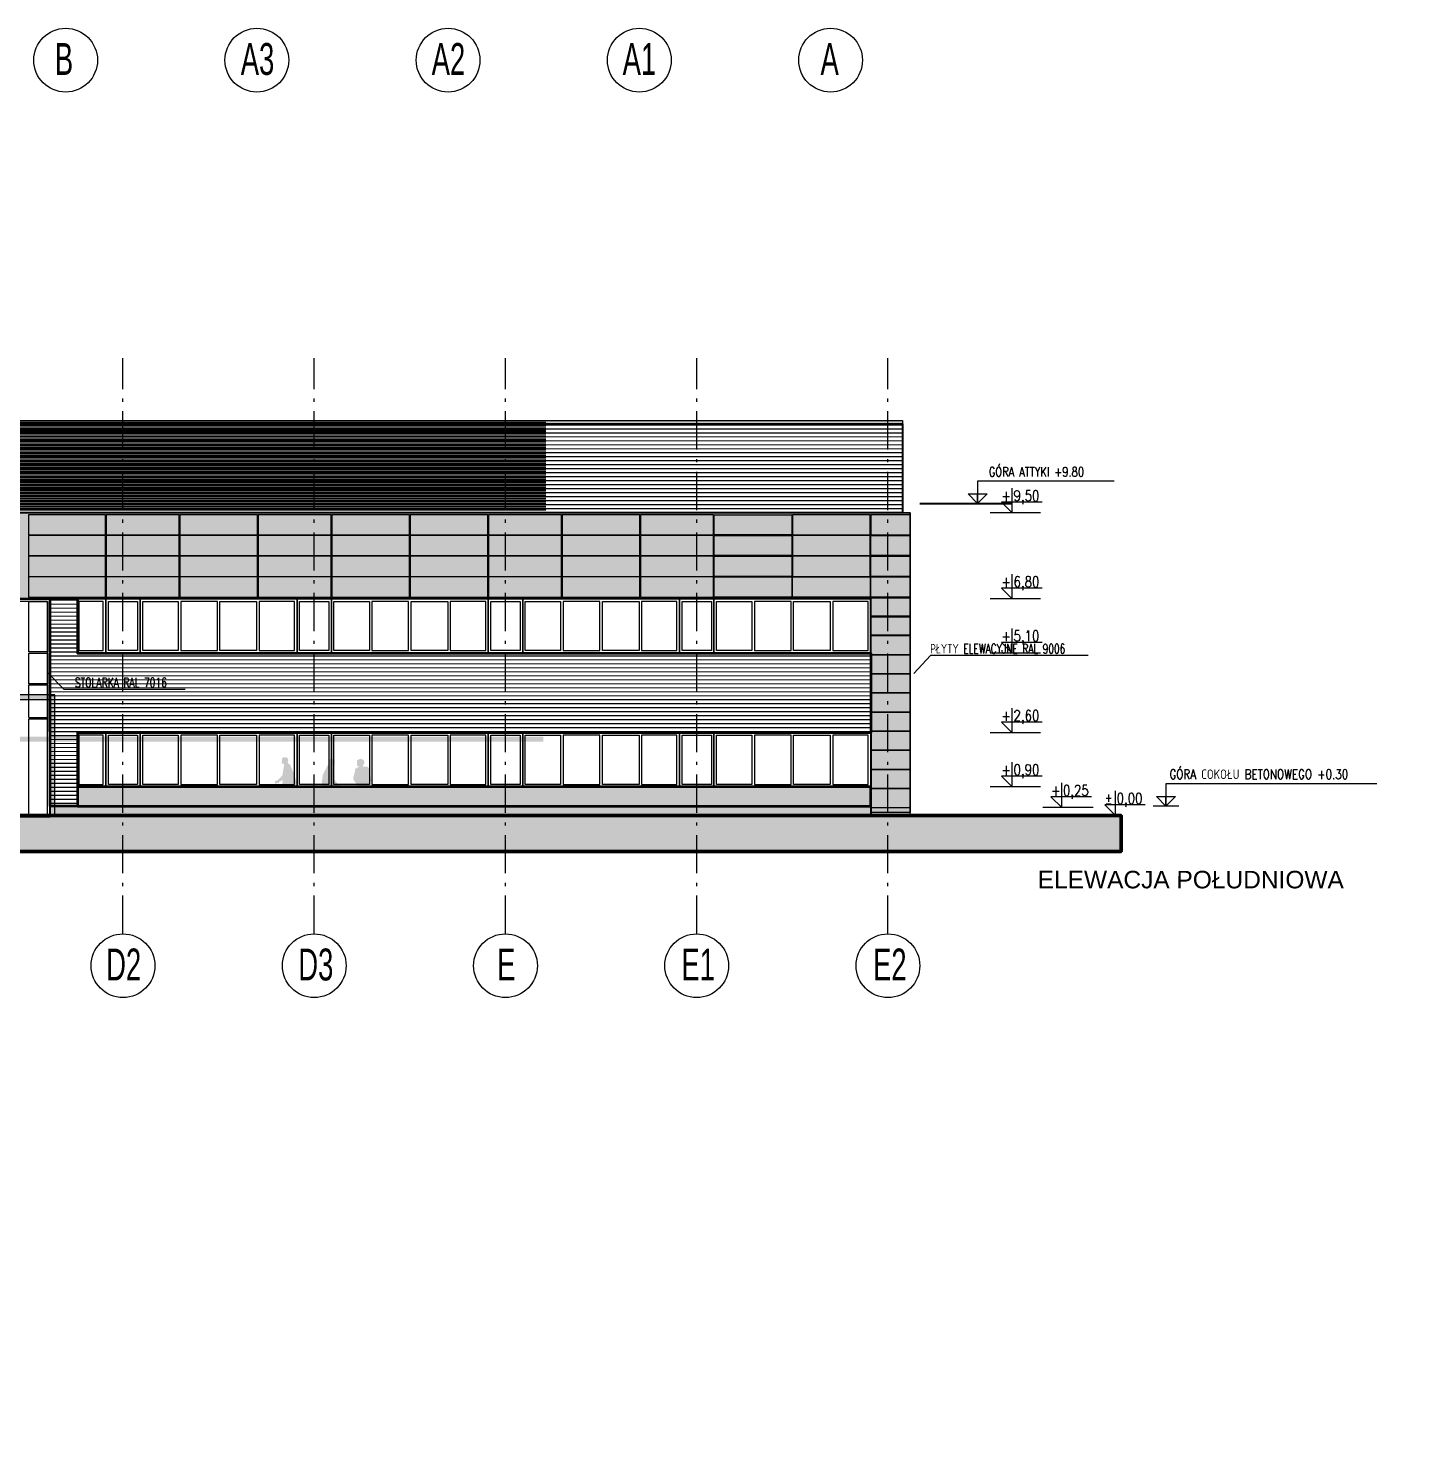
# Model space of a CAD drawing. Extents: x 6529560 to 6558080, y 5579316 to 5588131.
# Drawn here: x 6544011.82 to 6544055.31, y 5579500.99 to 5579545.44 of the extents above; entities that cross this region are included whole.
import ezdxf

# ---------------------------------------------------------------- set-up
doc = ezdxf.new("R2010")
doc.units = 0
doc.header["$MEASUREMENT"] = 0
for name, pattern in [('ACAD_ISO05W100', [33, 24, -3, 0, -3, 0, -3]), ('ACAD_ISO10W100', [18, 12, -3, 0, -3]), ('GR_SOLID', [0])]:
    doc.linetypes.add(name, pattern=pattern)
doc.layers.get('0').update_dxf_attribs({"color": 2, "linetype": 'CONTINUOUS', "lineweight": 5})
doc.layers.add('ARCH_BLACHA_7016', color=251, linetype='CONTINUOUS', lineweight=0, true_color=0x545454)
for name, color, linetype, lineweight in [('arch_drzwi i okna', 4, 'CONTINUOUS', 15), ('arch_linie widokowe', 4, 'CONTINUOUS', 13), ('arch_opisy', 20, 'CONTINUOUS', 13), ('arch_osie', 181, 'CONTINUOUS', 5), ('arch_powierzchnia', 6, 'CONTINUOUS', 35), ('arch_sciany murowane wewnetrzne', 20, 'CONTINUOUS', 25), ('arch_sciany_ocieplenie', 253, 'CONTINUOUS', 15), ('GESCHOSS_N8', 4, 'GR_SOLID', 18), ('GRAU_N0', 9, 'GR_SOLID', 13), ('RASTER_1_N9', 7, 'GR_SOLID', 18), ('STRICHART_0_N4', 4, 'GR_SOLID', 50), ('SYMBOL_N0', 7, 'GR_SOLID', 18), ('SYMBOL_N1', 7, 'GR_SOLID', 13), ('TEXT_N2', 7, 'GR_SOLID', 25)]:
    doc.layers.add(name, color=color, linetype=linetype, lineweight=lineweight)
doc.layers.add('arch_osie opisy', color=1, linetype='CONTINUOUS')
doc.layers.add('RASTER_1_N0', color=160, linetype='ACAD_ISO05W100')
doc.styles.add('ARIAL', font='arial.ttf')
doc.styles.add('GR_STANDARD', font='simplex.shx')
doc.styles.add('ROMANS', font='romans.shx', dxfattribs={"width": 0.8})
doc.styles.get("Standard").update_dxf_attribs({"font": 'arial.ttf', "width": 0.75})

# ---------------------------------------------------------------- blocks, each defined once
blk = doc.blocks.new('1')
at = {"layer": 'arch_linie widokowe', "color": 7}
for p, q in [((472466, -185503), (472466, -184729)), ((473400, -185165), (472128, -185165)), ((472466, -185503), (472128, -185165)), ((472466, -188203), (472466, -187429)), ((473400, -187865), (472128, -187865)), ((472466, -188203), (472128, -187865)), ((472466, -189903), (472466, -189129)), ((473400, -189565), (472128, -189565)), ((472466, -189903), (472128, -189565)), ((472466, -192403), (472466, -191629)), ((473400, -192065), (472128, -192065)), ((472466, -192403), (472128, -192065)), ((472466, -194103), (472466, -193329)), ((473400, -193765), (472128, -193765)), ((472466, -194103), (472128, -193765)), ((474017, -194753), (474017, -193979)), ((475702, -195003), (475702, -194229)), ((474952, -194415), (473680, -194415)), ((474017, -194753), (473680, -194415)), ((476637, -194665), (475365, -194665)), ((475702, -195003), (475365, -194665))]:
    blk.add_line(p, q, dxfattribs=at)
at = {"layer": 'arch_linie widokowe', "color": 7, "linetype": 'Continuous'}
for p, q in [((359864, -185503), (469264, -185503)), ((473353, -185503), (471776, -185503)), ((473353, -188203), (471776, -188203)), ((473353, -189903), (471776, -189903)), ((473353, -192403), (471776, -192403)), ((473353, -194103), (471776, -194103)), ((475001, -194753), (473424, -194753))]:
    blk.add_line(p, q, dxfattribs=at)
at = {"layer": 'arch_linie widokowe', "color": 7, "linetype": 'Continuous', "lineweight": 0}
for p, q in [((469264, -185503), (469264, -194903)), ((468024, -194903), (468024, -188203)), ((469264, -194903), (468024, -194903))]:
    blk.add_line(p, q, dxfattribs=at)
at = {"layer": 'arch_linie widokowe', "color": 7, "linetype": 'Continuous'}
for points in [[(444014, -185563), (441604, -185563), (441604, -186193), (444014, -186193)], [(446325, -185563), (444035, -185563), (444035, -186193), (446325, -186193)], [(448785, -185563), (446345, -185563), (446345, -186193), (448785, -186193)], [(451095, -185563), (448805, -185563), (448805, -186193), (451095, -186193)], [(453555, -185563), (451115, -185563), (451115, -186193), (453555, -186193)], [(456014, -185563), (453575, -185563), (453575, -186193), (456014, -186193)], [(458324, -185563), (456034, -185563), (456034, -186193), (458324, -186193)], [(460784, -185563), (458345, -185563), (458345, -186193), (460784, -186193)], [(463094, -185563), (460804, -185563), (460804, -186193), (463094, -186193)], [(463114, -185563), (465554, -185563), (465554, -186193), (463114, -186193)], [(465575, -186193), (468004, -186193), (468004, -185563), (465575, -185563)], [(468024, -186193), (469264, -186193), (469264, -185563), (468024, -185563)], [(444014, -186213), (441604, -186213), (441604, -186843), (444014, -186843)], [(446325, -186213), (444035, -186213), (444035, -186843), (446325, -186843)], [(448785, -186213), (446345, -186213), (446345, -186843), (448785, -186843)], [(451095, -186213), (448805, -186213), (448805, -186843), (451095, -186843)], [(453555, -186213), (451115, -186213), (451115, -186843), (453555, -186843)], [(456014, -186213), (453575, -186213), (453575, -186843), (456014, -186843)], [(458324, -186213), (456034, -186213), (456034, -186843), (458324, -186843)], [(460784, -186213), (458345, -186213), (458345, -186843), (460784, -186843)], [(463094, -186213), (460804, -186213), (460804, -186843), (463094, -186843)], [(463114, -186213), (465554, -186213), (465554, -186843), (463114, -186843)], [(465575, -186843), (468004, -186843), (468004, -186213), (465575, -186213)], [(468024, -186213), (469264, -186213), (469264, -186843), (468024, -186843)], [(444014, -186863), (441604, -186863), (441604, -187493), (444014, -187493)], [(446325, -186863), (444035, -186863), (444035, -187493), (446325, -187493)], [(448785, -186863), (446345, -186863), (446345, -187493), (448785, -187493)], [(451095, -186863), (448805, -186863), (448805, -187493), (451095, -187493)], [(453555, -186863), (451115, -186863), (451115, -187493), (453555, -187493)], [(456014, -186863), (453575, -186863), (453575, -187493), (456014, -187493)], [(458324, -186863), (456034, -186863), (456034, -187493), (458324, -187493)], [(460784, -186863), (458345, -186863), (458345, -187493), (460784, -187493)], [(463094, -186863), (460804, -186863), (460804, -187493), (463094, -187493)], [(463114, -186863), (465554, -186863), (465554, -187493), (463114, -187493)], [(465575, -187493), (468004, -187493), (468004, -186863), (465575, -186863)], [(468024, -186863), (469264, -186863), (469264, -187493), (468024, -187493)], [(444014, -187513), (441604, -187513), (441604, -188143), (444014, -188143)], [(446325, -187513), (444035, -187513), (444035, -188143), (446325, -188143)], [(448785, -187513), (446345, -187513), (446345, -188143), (448785, -188143)], [(451095, -187513), (448805, -187513), (448805, -188143), (451095, -188143)], [(453555, -187513), (451115, -187513), (451115, -188143), (453555, -188143)], [(456014, -187513), (453575, -187513), (453575, -188143), (456014, -188143)], [(458324, -187513), (456034, -187513), (456034, -188143), (458324, -188143)], [(460784, -187513), (458345, -187513), (458345, -188143), (460784, -188143)], [(463094, -187513), (460804, -187513), (460804, -188143), (463094, -188143)], [(463114, -187513), (465554, -187513), (465554, -188143), (463114, -188143)], [(465575, -187513), (468004, -187513), (468004, -188143), (465575, -188143)], [(468024, -187513), (469264, -187513), (469264, -188143), (468024, -188143)], [(468024, -188163), (469264, -188163), (469264, -188743), (468024, -188743)], [(468024, -188763), (469264, -188763), (469264, -189343), (468024, -189343)], [(469264, -189363), (468024, -189363), (468024, -189943), (469264, -189943)], [(469264, -189963), (468024, -189963), (468024, -190543), (469264, -190543)], [(469264, -190563), (468024, -190563), (468024, -191143), (469264, -191143)], [(469264, -191163), (468024, -191163), (468024, -191743), (469264, -191743)], [(469264, -191763), (468024, -191763), (468024, -192343), (469264, -192343)], [(469264, -192363), (468024, -192363), (468024, -192943), (469264, -192943)], [(469264, -192963), (468024, -192963), (468024, -193543), (469264, -193543)], [(469264, -193563), (468024, -193563), (468024, -194143), (469264, -194143)], [(469264, -194163), (468024, -194163), (468024, -194743), (469264, -194743)]]:
    blk.add_lwpolyline(points, close=True, dxfattribs=at)
at = {"layer": 'arch_linie widokowe', "color": 7, "style": 'ROMANS', "width": 0.8}
for s, height, p in [('+', 338, (472125, -185132)), ('9,50', 337.5, (472504, -185132)), ('+', 338, (472125, -187832)), ('6,80', 337.5, (472504, -187832)), ('+', 338, (472125, -189532)), ('5,10', 337.5, (472504, -189532)), ('+', 338, (472125, -192032)), ('2,60', 337.5, (472504, -192032)), ('+', 338, (472125, -193732)), ('0,90', 337.5, (472504, -193732)), ('+', 338, (473677, -194382)), ('0,25', 337.5, (474056, -194382)), ('%%P', 337.5, (475362, -194632)), ('0,00', 337.5, (475741, -194632))]:
    blk.add_text(s, height=height, dxfattribs=at).set_placement(p)

msp = doc.modelspace()

# ---------------------------------------------------------------- hatches: boundary and pattern name
at = {"layer": 'ARCH_BLACHA_7016'}
h = msp.add_hatch(dxfattribs=at)
h.set_pattern_fill('LINE', color=256)
h.set_pattern_definition([(0, (-20.08269, 0), (0, 0.125), [])])
h.paths.add_polyline_path([(6543930.3262, 5579533.0354), (6544039.2462, 5579533.0354), (6544039.2462, 5579530.2355), (6543930.3262, 5579530.2355)])
h = msp.add_hatch(dxfattribs=at)
h.set_pattern_fill('LINE', color=256)
h.set_pattern_definition([(0, (-205.06486, 0), (0, 0.125), [])])
h.paths.add_polyline_path([(6544013.3562, 5579527.5368), (6544013.3562, 5579527.5368), (6544013.3562, 5579525.8355), (6544038.2462, 5579525.8355), (6544038.2462, 5579523.3355), (6544013.3562, 5579523.3355), (6544013.3562, 5579521.0354), (6544012.4962, 5579521.0354), (6544012.4962, 5579527.5368)])
h = msp.add_hatch(color=256, dxfattribs=at)
h.dxf.hatch_style = 1
h.paths.add_polyline_path([(6544038.2462, 5579521.6355), (6544013.3562, 5579521.6355), (6544013.3562, 5579521.0354), (6544038.2462, 5579521.0354)])
at = {"layer": 'arch_drzwi i okna', "true_color": 0x8f1a95}
h = msp.add_hatch(color=214, dxfattribs=at)
h.dxf.hatch_style = 1
h.paths.add_polyline_path([(6544008.9103, 5579524.5254), (6544008.9103, 5579524.3754), (6544012.4962, 5579524.3754), (6544012.4962, 5579520.7354), (6544012.6462, 5579520.7354), (6544012.6462, 5579524.5254)])
at = {"layer": 'arch_sciany_ocieplenie'}
h = msp.add_hatch(color=256, dxfattribs=at)
h.dxf.hatch_style = 1
h.paths.add_polyline_path([(6543930.3262, 5579533.1354), (6544039.2462, 5579533.1354), (6544039.2462, 5579533.0354), (6543930.3262, 5579533.0354)])
at = {"layer": 'GESCHOSS_N8', "true_color": 0xc4c4c4}
h = msp.add_hatch(color=9, dxfattribs=at)
h.dxf.hatch_style = 1
h.paths.add_polyline_path([(6544038.2462, 5579520.8355), (6544039.4862, 5579520.8355), (6544039.4862, 5579530.2355), (6543930.0862, 5579530.2355), (6543930.0862, 5579527.5355), (6544008.2462, 5579527.5317), (6544008.2462, 5579527.5367), (6544009.1103, 5579527.5367), (6544009.1103, 5579527.5311), (6544012.4962, 5579527.5305), (6544012.4962, 5579527.5353), (6544013.3562, 5579527.5353), (6544013.3562, 5579527.5294), (6544038.2462, 5579527.5355)])
at = {"layer": 'GESCHOSS_N8'}
h = msp.add_hatch(color=253, dxfattribs=at)
h.dxf.hatch_style = 1
h.paths.add_polyline_path([(6543963.3712, 5579521.0354), (6543989.0562, 5579521.0354), (6543989.0562, 5579520.7354), (6543963.3712, 5579520.7354)])
h.paths.add_polyline_path([(6543990.2462, 5579520.736), (6544009.1103, 5579520.7354), (6544009.1103, 5579521.0354), (6543990.2462, 5579521.036)])
h.paths.add_polyline_path([(6544012.4962, 5579521.0354), (6544038.2462, 5579521.0354), (6544038.2462, 5579520.7354), (6544012.4962, 5579520.7354)])
h = msp.add_hatch(color=253, dxfattribs=at)
h.dxf.hatch_style = 1
h.paths.add_polyline_path([(6544039.4862, 5579520.7354), (6544039.4862, 5579520.8355), (6544038.2462, 5579520.8355), (6544038.2462, 5579520.7354)])
at = {"layer": 'GRAU_N0', "lineweight": 15, "transparency": 33554567}
h = msp.add_hatch(dxfattribs=at)
h.set_pattern_fill('ANSI31', color=256, scale=0.4, angle=135, style=0)
h.set_pattern_definition([(180, (92.953915, 198.38545), (0, -0.05), [])])
h.paths.add_polyline_path([(6543919.135, 5579533.091), (6544028.055, 5579533.091), (6544028.055, 5579530.291), (6543919.135, 5579530.291)])
at = {"layer": 'GRAU_N0', "ltscale": 0.001}
for points in [[(6544001.825, 5579528.251), (6544001.825, 5579528.101), (6544027.975, 5579528.101), (6544027.975, 5579528.251)], [(6544001.825, 5579523.211), (6544001.825, 5579523.061), (6544027.975, 5579523.061), (6544027.975, 5579523.211)]]:
    msp.add_hatch(color=168, dxfattribs=at).paths.add_polyline_path(points)
h = msp.add_hatch(color=18, dxfattribs=at)
edge = h.paths.add_edge_path()
edge.add_line((6544019.6088, 5579520.8571), (6544019.6244, 5579520.8467))
edge.add_line((6544019.6244, 5579520.8467), (6544019.7384, 5579521.0954))
edge.add_line((6544019.7384, 5579521.0954), (6544019.9769, 5579521.4269))
edge.add_line((6544019.9769, 5579521.4269), (6544020.0598, 5579521.2611))
edge.add_line((6544020.0598, 5579521.2611), (6544020.1117, 5579521.2456))
edge.add_line((6544020.1117, 5579521.2456), (6544020.1168, 5579521.2249))
edge.add_line((6544020.1168, 5579521.2249), (6544020.376, 5579520.9192))
edge.add_line((6544020.376, 5579520.9192), (6544020.3187, 5579520.8108))
edge.add_line((6544020.3187, 5579520.8108), (6544020.3501, 5579520.769))
edge.add_line((6544020.3501, 5579520.769), (6544020.4331, 5579520.7845))
edge.add_line((6544020.4331, 5579520.7845), (6544020.5419, 5579520.9348))
edge.add_line((6544020.5419, 5579520.9348), (6544020.5056, 5579520.9918))
edge.add_line((6544020.5056, 5579520.9918), (6544020.5108, 5579521.0073))
edge.add_line((6544020.5108, 5579521.0073), (6544020.2879, 5579521.3181))
edge.add_line((6544020.2879, 5579521.3181), (6544020.4175, 5579521.3803))
edge.add_line((6544020.4175, 5579521.3803), (6544020.3501, 5579521.5979))
edge.add_line((6544020.3501, 5579521.5979), (6544020.2785, 5579521.6234))
edge.add_line((6544020.2785, 5579521.6234), (6544020.2464, 5579521.6186))
edge.add_line((6544020.2464, 5579521.6186), (6544020.2102, 5579521.7015))
edge.add_line((6544020.2102, 5579521.7015), (6544020.2516, 5579521.7274))
edge.add_line((6544020.2516, 5579521.7274), (6544020.1324, 5579522.1003))
edge.add_line((6544020.1324, 5579522.1003), (6544020.0235, 5579522.3386))
edge.add_line((6544020.0235, 5579522.3386), (6544019.9717, 5579522.3749))
edge.add_line((6544019.9717, 5579522.3749), (6544019.951, 5579522.406))
edge.add_line((6544019.951, 5579522.406), (6544019.9769, 5579522.4837))
edge.add_arc((6544019.866, 5579522.4546), 0.1146, 14.68528, 92.389)
edge.add_arc((6544019.866, 5579522.4546), 0.1146, 92.389, 138.683)
edge.add_line((6544019.7799, 5579522.5303), (6544019.7643, 5579522.3697))
edge.add_line((6544019.7643, 5579522.3697), (6544019.8369, 5579522.3645))
edge.add_line((6544019.8369, 5579522.3645), (6544019.8421, 5579522.3283))
edge.add_line((6544019.8421, 5579522.3283), (6544019.7851, 5579521.9916))
edge.add_line((6544019.7851, 5579521.9916), (6544019.6451, 5579521.8517))
edge.add_line((6544019.6451, 5579521.8517), (6544019.557, 5579521.8154))
edge.add_line((6544019.557, 5579521.8154), (6544019.5518, 5579521.7377))
edge.add_line((6544019.5518, 5579521.7377), (6544019.6814, 5579521.7636))
edge.add_line((6544019.6814, 5579521.7636), (6544019.6814, 5579521.7999))
edge.add_line((6544019.6814, 5579521.7999), (6544019.7954, 5579521.8465))
edge.add_line((6544019.7954, 5579521.8465), (6544019.7799, 5579521.6238))
edge.add_line((6544019.7799, 5579521.6238), (6544019.8059, 5579521.6135))
edge.add_line((6544019.8059, 5579521.6135), (6544019.4948, 5579520.9607))
edge.add_line((6544019.4948, 5579520.9607), (6544019.4637, 5579520.9451))
edge.add_line((6544019.4637, 5579520.9451), (6544019.3652, 5579520.9348))
edge.add_line((6544019.3652, 5579520.9348), (6544019.3548, 5579520.8933))
edge.add_line((6544019.3548, 5579520.8933), (6544019.557, 5579520.7897))
edge.add_line((6544019.557, 5579520.7897), (6544019.6088, 5579520.8571))
h = msp.add_hatch(color=18, dxfattribs=at)
edge = h.paths.add_edge_path()
edge.add_line((6544021.3557, 5579521.5705), (6544021.3965, 5579521.5705))
edge.add_line((6544021.3965, 5579521.5705), (6544021.3863, 5579521.6877))
edge.add_line((6544021.3863, 5579521.6877), (6544021.4934, 5579521.6521))
edge.add_line((6544021.4934, 5579521.6521), (6544021.6006, 5579521.6572))
edge.add_line((6544021.6006, 5579521.6572), (6544021.6005, 5579521.7387))
edge.add_line((6544021.6005, 5579521.7387), (6544021.5189, 5579521.7387))
edge.add_line((6544021.5189, 5579521.7387), (6544021.3965, 5579521.8815))
edge.add_arc((6544020.3809, 5579521.9962), 1.022, 353.55575, 363.30726)
edge.add_arc((6544020.3809, 5579521.9962), 1.022, 3.30726, 15.47829)
edge.add_line((6544021.3659, 5579522.2689), (6544021.3812, 5579522.3199))
edge.add_line((6544021.3812, 5579522.3199), (6544021.422, 5579522.3148))
edge.add_line((6544021.422, 5579522.3148), (6544021.4322, 5579522.4728))
edge.add_arc((6544021.3357, 5579522.3953), 0.1238, 38.78352, 138.12224)
edge.add_arc((6544021.2982, 5579522.4255), 0.0758, 136.18927, 238.68345)
edge.add_line((6544021.2588, 5579522.3607), (6544021.2383, 5579522.3148))
edge.add_line((6544021.2383, 5579522.3148), (6544021.2128, 5579522.3199))
edge.add_line((6544021.2128, 5579522.3199), (6544021.0547, 5579522.0191))
edge.add_line((6544021.0547, 5579522.0191), (6544021.0037, 5579521.596))
edge.add_line((6544021.0037, 5579521.596), (6544021.0802, 5579521.5654))
edge.add_line((6544021.0802, 5579521.5654), (6544021.121, 5579521.3054))
edge.add_line((6544021.121, 5579521.3054), (6544021.0802, 5579520.7497))
edge.add_line((6544021.0802, 5579520.7497), (6544021.2996, 5579520.7293))
edge.add_line((6544021.2996, 5579520.7293), (6544021.3149, 5579520.7599))
edge.add_line((6544021.3149, 5579520.7599), (6544021.32, 5579520.7293))
edge.add_line((6544021.32, 5579520.7293), (6544021.524, 5579520.7191))
edge.add_line((6544021.524, 5579520.7191), (6544021.5291, 5579520.7548))
edge.add_line((6544021.5291, 5579520.7548), (6544021.422, 5579520.8211))
edge.add_line((6544021.422, 5579520.8211), (6544021.4271, 5579521.2136))
edge.add_line((6544021.4271, 5579521.2136), (6544021.3557, 5579521.5705))
h = msp.add_hatch(color=18, dxfattribs=at)
edge = h.paths.add_edge_path()
edge.add_line((6544022.5371, 5579521.7893), (6544022.5755, 5579521.8325))
edge.add_line((6544022.5755, 5579521.8325), (6544022.5199, 5579522.169))
edge.add_arc((6544022.4084, 5579522.1657), 0.1116, 1.68898, 110.87212)
edge.add_line((6544022.3687, 5579522.2699), (6544022.3206, 5579522.2748))
edge.add_line((6544022.3206, 5579522.2748), (6544022.311, 5579522.3228))
edge.add_arc((6544022.2732, 5579522.4027), 0.0884, 295.312, 413.90649)
edge.add_arc((6544022.2111, 5579522.3604), 0.1612, 44.89281, 81.81339)
edge.add_line((6544022.234, 5579522.5199), (6544022.1282, 5579522.4718))
edge.add_line((6544022.1282, 5579522.4718), (6544022.1312, 5579522.2995))
edge.add_line((6544022.1312, 5579522.2995), (6544022.1907, 5579522.2748))
edge.add_line((6544022.1907, 5579522.2748), (6544022.1907, 5579522.2627))
edge.add_line((6544022.1907, 5579522.2627), (6544022.1138, 5579522.2315))
edge.add_arc((6544022.1378, 5579522.1642), 0.0715, 109.62845, 199.64927)
edge.add_line((6544022.0705, 5579522.1402), (6544022.0128, 5579521.9431))
edge.add_arc((6544022.1374, 5579521.9094), 0.1291, 164.89015, 228.13964)
edge.add_line((6544022.0512, 5579521.8133), (6544022.1393, 5579521.6875))
edge.add_line((6544022.1393, 5579521.6875), (6544021.9647, 5579520.8664))
edge.add_line((6544021.9647, 5579520.8664), (6544021.9791, 5579520.8664))
edge.add_arc((6544021.8953, 5579520.8726), 0.0841, 276.01974, 355.75683, ccw=False)
edge.add_arc((6544021.9146, 5579520.7337), 0.0563, 100.79108, 172.12493)
edge.add_line((6544021.8588, 5579520.7414), (6544022.0705, 5579520.7414))
edge.add_line((6544022.0705, 5579520.7414), (6544022.109, 5579520.8471))
edge.add_line((6544022.109, 5579520.8471), (6544022.133, 5579520.8471))
edge.add_line((6544022.133, 5579520.8471), (6544022.2821, 5579521.4816))
edge.add_line((6544022.2821, 5579521.4816), (6544022.2821, 5579520.8375))
edge.add_line((6544022.2821, 5579520.8375), (6544022.2965, 5579520.8375))
edge.add_line((6544022.2965, 5579520.8375), (6544022.2965, 5579520.7414))
edge.add_arc((6544022.3831, 5579520.9051), 0.1852, 242.12059, 297.87941)
edge.add_line((6544022.4697, 5579520.7414), (6544022.436, 5579520.8327))
edge.add_line((6544022.436, 5579520.8327), (6544022.5371, 5579521.7893))
at = {"layer": 'STRICHART_0_N4'}
msp.add_hatch(color=256, dxfattribs=at).paths.add_polyline_path([(6543924.8403, 5579520.7354), (6543963.3967, 5579520.7354), (6544003.5967, 5579520.7354), (6544046.0989, 5579520.7354), (6544046.0989, 5579519.6129), (6543924.8403, 5579519.6129)])

# ---------------------------------------------------------------- linework, layer by layer
at = {"layer": 'arch_drzwi i okna', "color": 7}
for points in [[(6544009.1103, 5579520.6954), (6544012.4962, 5579520.6954), (6544012.4962, 5579527.5355), (6544009.1103, 5579527.5355)], [(6544014.2462, 5579527.5355), (6544013.3562, 5579527.5368), (6544013.3562, 5579525.8355), (6544014.2462, 5579525.8355)], [(6544015.3262, 5579527.5355), (6544014.2462, 5579527.5355), (6544014.2462, 5579525.8355), (6544015.3262, 5579525.8355)], [(6544020.2462, 5579527.5355), (6544015.3262, 5579527.5355), (6544015.3262, 5579525.8355), (6544020.2462, 5579525.8355)], [(6544021.3262, 5579527.5355), (6544020.2462, 5579527.5355), (6544020.2462, 5579525.8355), (6544021.3262, 5579525.8355)], [(6544026.2462, 5579527.5355), (6544021.3262, 5579527.5355), (6544021.3262, 5579525.8355), (6544026.2462, 5579525.8355)], [(6544027.3262, 5579527.5355), (6544026.2462, 5579527.5355), (6544026.2462, 5579525.8355), (6544027.3262, 5579525.8355)], [(6544032.2462, 5579527.5355), (6544027.3262, 5579527.5355), (6544027.3262, 5579525.8355), (6544032.2462, 5579525.8355)], [(6544033.3262, 5579527.5355), (6544032.2462, 5579527.5355), (6544032.2462, 5579525.8355), (6544033.3262, 5579525.8355)], [(6544038.2462, 5579527.5355), (6544033.3263, 5579527.5355), (6544033.3263, 5579525.8355), (6544038.2462, 5579525.8355)], [(6544011.8362, 5579527.4555), (6544012.4162, 5579527.4555), (6544012.4163, 5579525.8738), (6544011.8363, 5579525.8738)], [(6544014.1662, 5579527.4555), (6544013.3962, 5579527.4555), (6544013.3962, 5579525.9155), (6544014.1662, 5579525.9155)], [(6544015.2462, 5579525.9156), (6544014.3262, 5579525.9156), (6544014.3262, 5579527.4555), (6544015.2462, 5579527.4555)], [(6544016.5162, 5579525.9155), (6544015.4062, 5579525.9155), (6544015.4062, 5579527.4555), (6544016.5162, 5579527.4555)], [(6544017.7462, 5579527.4555), (6544016.5962, 5579527.4555), (6544016.5962, 5579525.9155), (6544017.7462, 5579525.9155)], [(6544018.9762, 5579525.9155), (6544017.8262, 5579525.9155), (6544017.8262, 5579527.4555), (6544018.9762, 5579527.4555)], [(6544020.1662, 5579527.4555), (6544019.0562, 5579527.4555), (6544019.0562, 5579525.9155), (6544020.1662, 5579525.9155)], [(6544021.2462, 5579525.9156), (6544020.3262, 5579525.9156), (6544020.3262, 5579527.4555), (6544021.2462, 5579527.4555)], [(6544022.5162, 5579525.9155), (6544021.4062, 5579525.9155), (6544021.4062, 5579527.4555), (6544022.5162, 5579527.4555)], [(6544023.7462, 5579527.4555), (6544022.5962, 5579527.4555), (6544022.5962, 5579525.9155), (6544023.7462, 5579525.9155)], [(6544024.9762, 5579525.9155), (6544023.8262, 5579525.9155), (6544023.8262, 5579527.4555), (6544024.9762, 5579527.4555)], [(6544026.1662, 5579527.4555), (6544025.0562, 5579527.4555), (6544025.0562, 5579525.9155), (6544026.1662, 5579525.9155)], [(6544027.2462, 5579525.9156), (6544026.3262, 5579525.9156), (6544026.3262, 5579527.4555), (6544027.2462, 5579527.4555)], [(6544028.5162, 5579525.9155), (6544027.4062, 5579525.9155), (6544027.4062, 5579527.4555), (6544028.5162, 5579527.4555)], [(6544029.7462, 5579527.4555), (6544028.5962, 5579527.4555), (6544028.5962, 5579525.9155), (6544029.7462, 5579525.9155)], [(6544030.9762, 5579525.9155), (6544029.8262, 5579525.9155), (6544029.8262, 5579527.4555), (6544030.9762, 5579527.4555)], [(6544032.1662, 5579527.4555), (6544031.0562, 5579527.4555), (6544031.0562, 5579525.9155), (6544032.1662, 5579525.9155)], [(6544033.2462, 5579525.9156), (6544032.3262, 5579525.9156), (6544032.3262, 5579527.4555), (6544033.2462, 5579527.4555)], [(6544034.5163, 5579525.9155), (6544033.4063, 5579525.9155), (6544033.4063, 5579527.4555), (6544034.5163, 5579527.4555)], [(6544035.7463, 5579527.4555), (6544034.5963, 5579527.4555), (6544034.5963, 5579525.9155), (6544035.7463, 5579525.9155)], [(6544036.9763, 5579525.9155), (6544035.8263, 5579525.9155), (6544035.8263, 5579527.4555), (6544036.9763, 5579527.4555)], [(6544038.1663, 5579527.4555), (6544037.0563, 5579527.4555), (6544037.0563, 5579525.9155), (6544038.1663, 5579525.9155)], [(6544011.8363, 5579525.8338), (6544012.4163, 5579525.8338), (6544012.4162, 5579524.8754), (6544011.8362, 5579524.8754)], [(6544014.2462, 5579523.3355), (6544013.3562, 5579523.3355), (6544013.3562, 5579521.6355), (6544014.2462, 5579521.6355)], [(6544014.1662, 5579523.2555), (6544013.3962, 5579523.2555), (6544013.3962, 5579521.7155), (6544014.1662, 5579521.7155)], [(6544015.3262, 5579523.3355), (6544014.2462, 5579523.3355), (6544014.2462, 5579521.6355), (6544015.3262, 5579521.6355)], [(6544015.2462, 5579521.7156), (6544014.3262, 5579521.7156), (6544014.3262, 5579523.2555), (6544015.2462, 5579523.2555)], [(6544020.2462, 5579523.3355), (6544015.3262, 5579523.3355), (6544015.3262, 5579521.6355), (6544020.2462, 5579521.6355)], [(6544016.5162, 5579521.7155), (6544015.4062, 5579521.7155), (6544015.4062, 5579523.2555), (6544016.5162, 5579523.2555)], [(6544017.7462, 5579523.2555), (6544016.5962, 5579523.2555), (6544016.5962, 5579521.7155), (6544017.7462, 5579521.7155)], [(6544018.9762, 5579521.7155), (6544017.8262, 5579521.7155), (6544017.8262, 5579523.2555), (6544018.9762, 5579523.2555)], [(6544020.1662, 5579523.2555), (6544019.0562, 5579523.2555), (6544019.0562, 5579521.7155), (6544020.1662, 5579521.7155)], [(6544021.3262, 5579523.3355), (6544020.2462, 5579523.3355), (6544020.2462, 5579521.6355), (6544021.3262, 5579521.6355)], [(6544021.2462, 5579521.7156), (6544020.3262, 5579521.7156), (6544020.3262, 5579523.2555), (6544021.2462, 5579523.2555)], [(6544026.2462, 5579523.3355), (6544021.3262, 5579523.3355), (6544021.3262, 5579521.6355), (6544026.2462, 5579521.6355)], [(6544022.5162, 5579521.7155), (6544021.4062, 5579521.7155), (6544021.4062, 5579523.2555), (6544022.5162, 5579523.2555)], [(6544023.7462, 5579523.2555), (6544022.5962, 5579523.2555), (6544022.5962, 5579521.7155), (6544023.7462, 5579521.7155)], [(6544024.9762, 5579521.7155), (6544023.8262, 5579521.7155), (6544023.8262, 5579523.2555), (6544024.9762, 5579523.2555)], [(6544026.1662, 5579523.2555), (6544025.0562, 5579523.2555), (6544025.0562, 5579521.7155), (6544026.1662, 5579521.7155)], [(6544027.3262, 5579523.3355), (6544026.2462, 5579523.3355), (6544026.2462, 5579521.6355), (6544027.3262, 5579521.6355)], [(6544027.2462, 5579521.7156), (6544026.3262, 5579521.7156), (6544026.3262, 5579523.2555), (6544027.2462, 5579523.2555)], [(6544032.2462, 5579523.3355), (6544027.3262, 5579523.3355), (6544027.3262, 5579521.6355), (6544032.2462, 5579521.6355)], [(6544028.5162, 5579521.7155), (6544027.4062, 5579521.7155), (6544027.4062, 5579523.2555), (6544028.5162, 5579523.2555)], [(6544029.7462, 5579523.2555), (6544028.5962, 5579523.2555), (6544028.5962, 5579521.7155), (6544029.7462, 5579521.7155)], [(6544030.9762, 5579521.7155), (6544029.8262, 5579521.7155), (6544029.8262, 5579523.2555), (6544030.9762, 5579523.2555)], [(6544032.1662, 5579523.2555), (6544031.0562, 5579523.2555), (6544031.0562, 5579521.7155), (6544032.1662, 5579521.7155)], [(6544033.3262, 5579523.3355), (6544032.2462, 5579523.3355), (6544032.2462, 5579521.6355), (6544033.3262, 5579521.6355)], [(6544033.2462, 5579521.7156), (6544032.3262, 5579521.7156), (6544032.3262, 5579523.2555), (6544033.2462, 5579523.2555)], [(6544038.2462, 5579523.3355), (6544033.3263, 5579523.3355), (6544033.3263, 5579521.6355), (6544038.2462, 5579521.6355)], [(6544034.5163, 5579521.7155), (6544033.4063, 5579521.7155), (6544033.4063, 5579523.2555), (6544034.5163, 5579523.2555)], [(6544035.7463, 5579523.2555), (6544034.5963, 5579523.2555), (6544034.5963, 5579521.7155), (6544035.7463, 5579521.7155)], [(6544036.9763, 5579521.7155), (6544035.8263, 5579521.7155), (6544035.8263, 5579523.2555), (6544036.9763, 5579523.2555)], [(6544038.1663, 5579523.2555), (6544037.0563, 5579523.2555), (6544037.0563, 5579521.7155), (6544038.1663, 5579521.7155)]]:
    msp.add_lwpolyline(points, close=True, dxfattribs=at)
for points in [[(6544011.7962, 5579520.7354), (6544012.4162, 5579520.7354), (6544012.4162, 5579527.4555), (6544009.1903, 5579527.4555), (6544009.1903, 5579520.7354), (6544009.8062, 5579520.7354)], [(6544011.8362, 5579520.7754), (6544012.4162, 5579520.7754), (6544012.4162, 5579527.4555), (6544009.1903, 5579527.4555), (6544009.1903, 5579520.7754), (6544009.7662, 5579520.7754)], [(6544011.8362, 5579523.8104), (6544011.8362, 5579524.8354), (6544012.4162, 5579524.8354), (6544012.4162, 5579523.3755)], [(6544011.8362, 5579523.8104), (6544012.4113, 5579523.8104)], [(6544011.8362, 5579520.7754), (6544011.8362, 5579523.7704)], [(6544011.8362, 5579523.7704), (6544012.4113, 5579523.7704)]]:
    msp.add_lwpolyline(points, dxfattribs=at)
at = {"layer": 'arch_drzwi i okna', "color": 7, "elevation": 0}
msp.add_lwpolyline([(6544008.9103, 5579524.5254), (6544008.9103, 5579524.3754), (6544012.4962, 5579524.3754), (6544012.4962, 5579520.7354), (6544012.6462, 5579520.7354), (6544012.6462, 5579524.5254)], close=True, dxfattribs=at)
at = {"layer": 'arch_linie widokowe', "color": 7}
msp.add_lwpolyline([(6543930.3262, 5579533.1354), (6544039.2462, 5579533.1354), (6544039.2462, 5579533.0354), (6543930.3262, 5579533.0354)], close=True, dxfattribs=at)
msp.add_lwpolyline([(6544039.2462, 5579530.5354), (6544039.2462, 5579533.0354), (6543930.3262, 5579533.0354), (6543930.3262, 5579530.5354)], dxfattribs=at)
at = {"layer": 'arch_linie widokowe'}
msp.add_lwpolyline([(6543930.0862, 5579530.2355), (6543930.0862, 5579527.5355), (6544008.2462, 5579527.5357), (6544008.2464, 5579527.5353), (6544009.1105, 5579527.5353), (6544009.1103, 5579527.5355), (6544012.4962, 5579527.5366), (6544012.4962, 5579527.5368), (6544013.3562, 5579527.5368), (6544013.3562, 5579527.5368), (6544038.2462, 5579527.5355), (6544038.2462, 5579520.7354), (6544039.4862, 5579520.7354), (6544039.4862, 5579530.2355)], close=True, dxfattribs=at)
at = {"layer": 'arch_linie widokowe', "color": 7, "lineweight": 30}
msp.add_lwpolyline([(6544009.1103, 5579521.0355), (6544009.1103, 5579527.5366), (6544012.4962, 5579527.5355), (6544012.496, 5579521.0354)], dxfattribs=at)
at = {"layer": 'arch_osie', "linetype": 'ACAD_ISO10W100', "ltscale": 0.1, "extrusion": (-4.94832e-09, -8.0265e-10, 1), "elevation": 0}
for points in [[(6544014.7862, 5579517.0244), (6544014.7862, 5579535.0874)], [(6544020.7862, 5579517.0244), (6544020.7862, 5579535.0874)], [(6544026.7862, 5579517.0244), (6544026.7862, 5579535.0874)], [(6544032.7862, 5579517.0244), (6544032.7862, 5579535.0874)], [(6544038.7862, 5579517.0244), (6544038.7862, 5579535.0874)]]:
    msp.add_lwpolyline(points, dxfattribs=at)
at = {"layer": 'arch_osie'}
for centre in [(6544012.9863, 5579544.4444, 0), (6544018.9863, 5579544.4444, 0), (6544024.9863, 5579544.4444, 0), (6544030.9863, 5579544.4444, 0), (6544036.9863, 5579544.4444, 0), (6544014.7862, 5579516.0244, 0), (6544020.7862, 5579516.0244, 0), (6544026.7863, 5579516.0244, 0), (6544032.7862, 5579516.0244, 0), (6544038.7862, 5579516.0244, 0)]:
    msp.add_circle(centre, 1, dxfattribs=at)
at = {"layer": 'arch_powierzchnia'}
for points in [[(6544013.3562, 5579527.5368), (6544013.3562, 5579527.5368), (6544013.3562, 5579525.8355), (6544038.2462, 5579525.8355), (6544038.2462, 5579523.3355), (6544013.3562, 5579523.3355), (6544013.3562, 5579521.0354), (6544013.3562, 5579521.0354), (6544012.4962, 5579521.0354), (6544012.4962, 5579527.5368)], [(6544038.2462, 5579521.6355), (6544013.3562, 5579521.6355), (6544013.3562, 5579521.0354), (6544038.2462, 5579521.0354)]]:
    msp.add_lwpolyline(points, close=True, dxfattribs=at)
at = {"layer": 'arch_sciany murowane wewnetrzne'}
for points in [[(6543930.3262, 5579533.0354), (6544039.2462, 5579533.0354), (6544039.2462, 5579530.2355), (6543930.3262, 5579530.2355)], [(6544013.3562, 5579525.8355), (6544038.2462, 5579525.8355), (6544038.2462, 5579527.5355), (6544013.3562, 5579527.5368)], [(6544038.2462, 5579521.6355), (6544013.3562, 5579521.6355), (6544013.3562, 5579523.3355), (6544038.2462, 5579523.3355)], [(6544012.4962, 5579521.0354), (6544038.2462, 5579521.0354), (6544038.2462, 5579520.7354), (6544012.4962, 5579520.7354)]]:
    msp.add_lwpolyline(points, close=True, dxfattribs=at)
msp.add_lwpolyline([(6544037.0162, 5579521.0354), (6544013.0162, 5579521.0354)], dxfattribs=at)
at = {"layer": 'RASTER_1_N0'}
msp.add_line((6544039.7862, 5579530.5354), (6544042.6832, 5579530.5354), dxfattribs=at)
at = {"layer": 'RASTER_1_N9'}
msp.add_line((6544039.7862, 5579530.5354), (6544042.6832, 5579530.5354), dxfattribs=at)
msp.add_lwpolyline([(6544045.0639, 5579525.7573), (6544040.117, 5579525.7573), (6544039.5955, 5579525.2004)], dxfattribs=at)
at = {"layer": 'RASTER_1_N9', "extrusion": (0, 0, -1)}
msp.add_lwpolyline([(-6544016.7399, 5579524.6951), (-6544012.9377, 5579524.6951), (-6544012.4162, 5579525.2287)], dxfattribs=at)
at = {"layer": 'STRICHART_0_N4'}
msp.add_lwpolyline([(6543924.8403, 5579520.7354), (6543963.3967, 5579520.7354), (6543963.3967, 5579520.7354), (6544003.5967, 5579520.7354), (6544003.5967, 5579520.7354), (6544046.0989, 5579520.7354), (6544046.0989, 5579519.6129), (6543924.8403, 5579519.6129)], close=True, dxfattribs=at)
at = {"layer": 'SYMBOL_N0'}
for p, q in [((6544041.9996, 5579530.5354), (6544041.1996, 5579530.5354)), ((6544047.9092, 5579521.0353), (6544047.1092, 5579521.0353))]:
    msp.add_line(p, q, dxfattribs=at)
at = {"layer": 'SYMBOL_N0', "extrusion": (0, 0, -1)}
for points in [[(-6544045.8809, 5579531.2354), (-6544041.5996, 5579531.2354), (-6544041.5996, 5579530.5354)], [(-6544054.1257, 5579521.7353), (-6544047.5092, 5579521.7353), (-6544047.5092, 5579521.0353)]]:
    msp.add_lwpolyline(points, dxfattribs=at)
at = {"layer": 'SYMBOL_N0'}
for points in [[(6544041.5996, 5579530.8354), (6544041.5996, 5579530.5354), (6544041.2996, 5579530.8354), (6544041.5996, 5579530.8354)], [(6544041.5996, 5579530.8354), (6544041.8996, 5579530.8354), (6544041.5996, 5579530.5354), (6544041.5996, 5579530.8354)], [(6544047.5092, 5579521.3353), (6544047.5092, 5579521.0353), (6544047.2092, 5579521.3353), (6544047.5092, 5579521.3353)], [(6544047.5092, 5579521.3353), (6544047.8092, 5579521.3353), (6544047.5092, 5579521.0353), (6544047.5092, 5579521.3353)]]:
    msp.add_lwpolyline(points, dxfattribs=at)

# ---------------------------------------------------------------- block references
at = {"xscale": 0.001, "yscale": 0.001, "zscale": 0.001}
msp.add_blockref('1', (6543570.2218, 5579715.7382), dxfattribs=at)

# ---------------------------------------------------------------- texts
at = {"layer": 'arch_opisy', "linetype": 'Continuous', "extrusion": (-4.94824e-09, 8.03157e-10, 1), "insert": (6544053.0897, 5579519.0016, -1.5273), "char_height": 0.55, "attachment_point": 3, "text_direction": (1, -0.000102, 0), "style": 'ARIAL'}
msp.add_mtext_dynamic_manual_height_columns('\\pi0.51792;ELEWACJA POŁUDNIOWA', width=16.300417, gutter_width=12.5, heights=[0], dxfattribs=at)
at = {"layer": 'arch_osie opisy', "char_height": 1, "width": 1.5}
for s, insert, attachment_point in [('{\\fArial Narrow|b0|i0|c238|p34;B}', (6544013.2214, 5579544.9824, 0), 3), ('{\\fArial Narrow|b0|i0|c238|p34;A3}', (6544019.5326, 5579544.9824, 0), 3), ('{\\fArial Narrow|b0|i0|c238|p34;A2}', (6544025.5225, 5579544.9824, 0), 3), ('{\\fArial Narrow|b0|i0|c238|p34;A1}', (6544031.5137, 5579544.9824, 0), 3), ('{\\fArial Narrow|b0|i0|c238|p34;A}', (6544037.2444, 5579544.9824, 0), 3), ('{\\fArial Narrow|b0|i0|c238|p34;D2}', (6544014.2587, 5579516.5624, 0), 1), ('{\\fArial Narrow|b0|i0|c238|p34;D3}', (6544020.2868, 5579516.5624, 0), 1), ('{\\fArial Narrow|b0|i0|c238|p34;E}', (6544026.5254, 5579516.5624, 0), 1), ('{\\fArial Narrow|b0|i0|c238|p34;E1}', (6544032.3057, 5579516.5624, 0), 1), ('{\\fArial Narrow|b0|i0|c238|p34;E2}', (6544038.3195, 5579516.5624, 0), 1)]:
    msp.add_mtext(s, dxfattribs=dict(at, insert=insert, attachment_point=attachment_point))
at = {"layer": 'SYMBOL_N1', "style": 'GR_STANDARD'}
for s, width, p in [('GÓRA ATTYKI +9.80', 0.757018, (6544041.9506, 5579531.3755, 6.5405)), ('GÓRA COKOŁU BETONOWEGO +0.30', 0.789683, (6544047.6202, 5579521.8837, 6.5405))]:
    msp.add_text(s, height=0.3, dxfattribs=dict(at, width=width)).set_placement(p)
at = {"layer": 'TEXT_N2', "style": 'GR_STANDARD'}
for s, width, p in [('PŁYTY ELEWACYJNE RAL 9006', 0.689796, (6544040.1123, 5579525.8244, -6.6197)), ('STOLARKA RAL 7016', 0.700298, (6544013.2753, 5579524.7622, 6.4613))]:
    msp.add_text(s, height=0.3, dxfattribs=dict(at, width=width)).set_placement(p)

doc.saveas('drawing.dxf')
